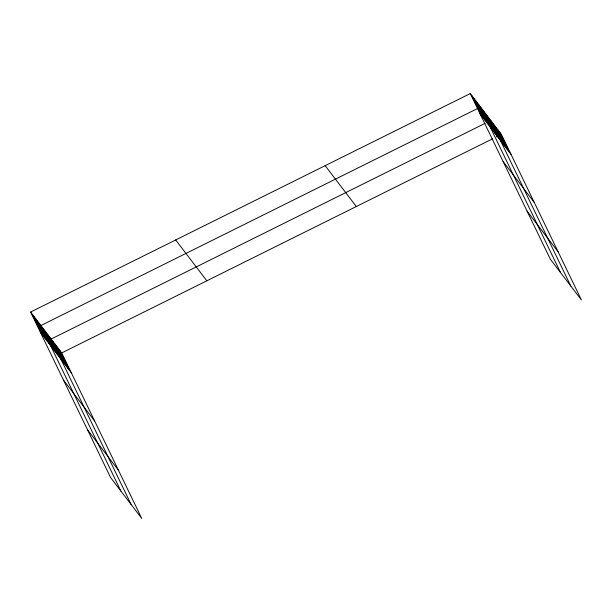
<?xml version="1.0" encoding="UTF-8"?>
<svg xmlns="http://www.w3.org/2000/svg" width="612" height="612" viewBox="0 0 612 612"><rect width="100%" height="100%" fill="white"/><g stroke="black" fill="none" stroke-linecap="round" stroke-linejoin="round"><path stroke-width="0.92" d="M30.6 312.059L61.728 352.917L141.747 518.441L110.619 477.574L30.6 312.059L470.253 93.559L501.381 134.426L581.4 299.941L550.272 259.083L470.253 93.559M485.155 123.333L51.148 339.025L131.159 504.548M61.728 352.917L492.515 138.832M496.546 136.828L501.381 134.426M479.915 113.549L511.043 154.408M503.133 161.576L534.261 202.434M527.054 211.056L558.182 251.915M325.171 165.661L356.299 206.527M175.682 239.95L206.818 280.816M40.262 332.041L71.39 372.907M63.48 380.067L94.608 420.934M87.401 429.548L118.529 470.414M499.622 132.108L509.283 152.09M497.854 129.79L507.516 149.779M496.095 127.48L505.749 147.461M494.328 125.162L503.99 145.143M492.561 122.844L502.223 142.833M570.812 286.049L490.801 120.526L486.769 122.53L477.1 102.548M489.087 118.284L498.749 138.266M487.374 116.035L497.036 136.017M485.66 113.786L495.322 133.776M483.947 111.537L493.609 131.526M482.241 109.296L491.903 129.277M560.538 272.57L480.527 107.046L40.874 325.538L120.893 491.061M478.813 104.797L488.475 124.779M475.386 100.299L485.048 120.289M473.68 98.058L483.335 118.04M471.967 95.809L481.629 115.79M59.968 350.6L69.63 370.589M58.201 348.289L67.863 368.271M56.442 345.971L66.104 365.961M54.675 343.653L64.337 363.643M52.907 341.343L62.569 361.325M49.434 336.776L59.096 356.765M47.721 334.527L57.383 354.516M46.007 332.285L55.669 352.267M44.301 330.036L53.955 350.018M42.588 327.787L52.249 347.777M39.16 323.297L48.822 343.278M37.447 321.048L47.109 341.029M35.733 318.798L45.395 338.78M34.027 316.549L43.689 336.539M32.314 314.3L41.976 334.29"/></g></svg>
